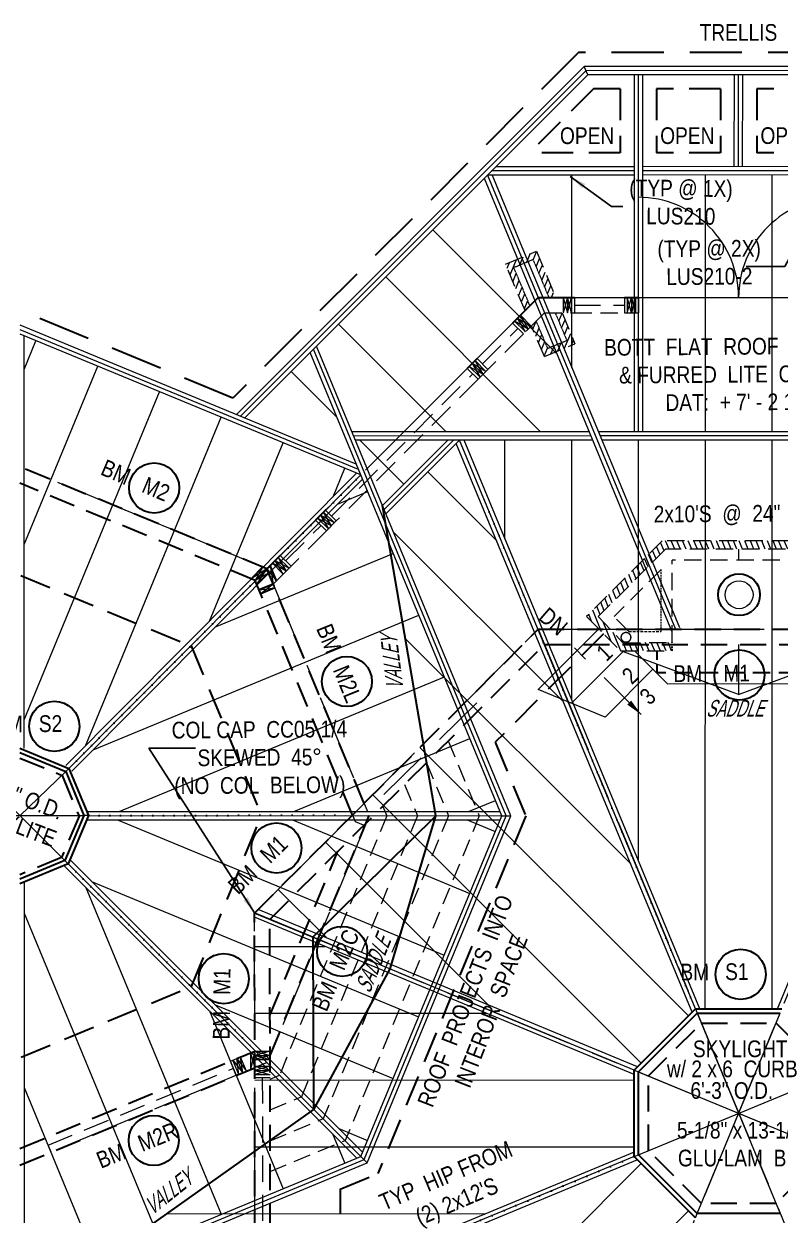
# Model space of a CAD drawing. Header units: inches. Extents: x 2775 to 14269, y 3377 to 7295.
# Drawn here: x 13111.8 to 13383.4, y 3620.2 to 4048 of the extents above; entities that cross this region are included whole.
import ezdxf

# ---------------------------------------------------------------- set-up
doc = ezdxf.new("R2010")
doc.units = ezdxf.units.IN
doc.header["$LTSCALE"] = 0.5
doc.header["$MEASUREMENT"] = 0
for name, pattern in [('ACAD_ISO07W100', [3, 0, -3]), ('CENTER', [2, 1.25, -0.25, 0.25, -0.25]), ('HIDDEN', [0.375, 0.25, -0.125])]:
    doc.linetypes.add(name, pattern=pattern)
for name, color, linetype, lineweight in [('DOORS', 7, 'CONTINUOUS', 9), ('FOUNDATION', 7, 'CONTINUOUS', 30), ('GRID', 1, 'CENTER', 20), ('INT WALLS', 7, 'HIDDEN', 9), ('LITE COVE', 7, 'HIDDEN', 30), ('MASONRY', 16, 'HIDDEN', 30), ('ROOF BEAMS', 3, 'HIDDEN', 30), ('ROOF FRAMING', 6, 'HIDDEN', 20), ('ROOFLINE', 7, 'HIDDEN', 30), ('SKYLITES', 3, 'CONTINUOUS', 30), ('WALL FRAMING', 7, 'CONTINUOUS', 9), ('WALLS', 7, 'HIDDEN', 9), ('WINDOWS', 5, 'HIDDEN', 9)]:
    doc.layers.add(name, color=color, linetype=linetype, lineweight=lineweight)
for name, color, linetype in [('LLWALLS', 5, 'CONTINUOUS'), ('LOWER_TRUSS_DESIGN', 7, 'CONTINUOUS'), ('ROOF FRAMING TEXT', 7, 'CONTINUOUS'), ('ROOF_FRAMING_PLAN', 3, 'CONTINUOUS'), ('TEXT100', 1, 'CONTINUOUS')]:
    doc.layers.add(name, color=color, linetype=linetype)
doc.styles.add('ARCHENT', font='technical.ttf', dxfattribs={"height": 6})
doc.styles.add('ARCHENTLTD', font='technical.ttf', dxfattribs={"height": 6})
doc.styles.add('EXIST', font='romans.shx', dxfattribs={"width": 0.75, "oblique": 20, "height": 12})
doc.dimstyles.new('ARCHENTLTD', dxfattribs={"dimtxt": 12, "dimasz": 6, "dimexe": 9, "dimexo": 3, "dimgap": 1, "dimtad": 0, "dimdec": 4, "dimzin": 1, "dimdsep": 46, "dimlunit": 4, "dimtxsty": 'ARCHENT', "dimcen": 6, "dimaunit": 1, "dimadec": 5, "dimazin": 0, "dimtfac": 1, "dimtdec": 4, "dimtofl": 0, "dimtmove": 0, "dimatfit": 3, "dimfxl": 1, "dimfrac": 2, "dimtolj": 1, "dimtzin": 0, "dimarcsym": 0})
pattern_1 = [(247.555994, (-3.6255, 7419.5668), (-1.73297453, 0.71583818), [])]
pattern_2 = [(112.5, (0.053, 7.3125), (-1.73227412, -0.71753144), [])]

msp = doc.modelspace()

# ---------------------------------------------------------------- hatches: boundary and pattern name
at = {"layer": 'MASONRY', "lineweight": 9, "ltscale": 75}
h = msp.add_hatch(dxfattribs=at)
h.set_pattern_fill('ANSI31', color=256, scale=15, angle=67.5, style=0)
h.set_pattern_definition(pattern_1)
h.paths.add_polyline_path([(13293.52837, 3946.79894), (13291.81164, 3945.08053), (13284.79013, 3961.70792), (13295.86512, 3966.33017), (13302.82, 3949.66614), (13300.3824, 3949.66495), (13294.65532, 3963.38715), (13287.74187, 3960.50175)])
h = msp.add_hatch(dxfattribs=at)
h.set_pattern_fill('ANSI31', color=256, scale=15, angle=67.5, style=0)
h.set_pattern_definition(pattern_1)
h.paths.add_polyline_path([(13299.93752, 3931.45175), (13303.35228, 3932.87693), (13304.21433, 3930.79862), (13298.7364, 3928.51235), (13294.07106, 3939.56018), (13295.78779, 3941.27859)])
h.paths.add_polyline_path([(13309.73321, 3933.10197), (13304.21433, 3930.79862), (13303.35228, 3932.87693), (13306.79019, 3934.31178), (13302.67741, 3944.16607), (13305.11501, 3944.16726)])
h = msp.add_hatch(dxfattribs=at)
h.set_pattern_fill('ANSI31', color=256, scale=15, angle=67.5, style=0)
h.set_pattern_definition(pattern_2)
h.paths.add_polyline_path([(13368.56665, 3862.33688), (13341.03827, 3862.32792), (13316.60151, 3837.87523), (13320.84484, 3837.8773), (13342.28188, 3859.32832), (13368.56695, 3859.33682)])
h.paths.add_polyline_path([(13318.0946, 3835.12527), (13320.84484, 3837.8773), (13316.60151, 3837.87523), (13313.85196, 3835.12389), (13316.6024, 3832.37523), (13320.68788, 3832.37723)])
h.paths.add_polyline_path([(13320.68788, 3832.37723), (13316.6024, 3832.37523), (13326.19304, 3822.79085), (13344.66568, 3822.83991), (13344.66754, 3825.83993), (13326.97285, 3825.71717)])
h = msp.add_hatch(dxfattribs=at)
h.set_pattern_fill('ANSI31', color=256, scale=15, angle=67.5, style=0)
h.set_pattern_definition(pattern_2)
h.paths.add_polyline_path([(13395.94098, 3862.3458), (13368.56665, 3862.33688), (13368.56695, 3859.33682), (13394.69944, 3859.34527), (13415.69196, 3837.92365), (13420.37675, 3837.92594)])
h.paths.add_polyline_path([(13423.14501, 3835.15949), (13420.37675, 3837.92594), (13415.69196, 3837.92365), (13418.3756, 3835.18516), (13415.78229, 3832.42369), (13420.41296, 3832.42596)])
h.paths.add_polyline_path([(13420.41296, 3832.42596), (13415.78229, 3832.42369), (13409.76182, 3826.01283), (13392.66762, 3825.96742), (13392.66575, 3822.96741), (13411.00823, 3823.01613)])

# ---------------------------------------------------------------- linework, layer by layer
at = {"layer": 'DOORS', "ltscale": 50}
msp.add_line((13332.50413, 3949.69962), (13332.5079, 3985.69962), dxfattribs=at)
at = {"layer": 'DOORS', "lineweight": 20, "ltscale": 75}
msp.add_line((13332.50413, 3949.69962), (13404.50413, 3949.69209), dxfattribs=at)
at = {"layer": 'DOORS', "lineweight": 9, "ltscale": 75}
for centre, radius, start, end in [((13332.50413, 3949.69962), 36, 359.9822852, 89.9940063), ((13404.50413, 3949.69209), 35.99881, 89.9940063, 180.0057281)]:
    msp.add_arc(centre, radius, start, end, dxfattribs=at)
at = {"layer": 'FOUNDATION', "color": 4, "ltscale": 75}
for p, q in [((13296.50417, 3949.70339), (13287.31064, 3940.51227)), ((13274.58105, 3927.78601), (13271.04506, 3924.25094)), ((13220.1267, 3873.34593), (13216.5907, 3869.81086)), ((13203.86111, 3857.08461), (13199.09062, 3852.31537))]:
    msp.add_line(p, q, dxfattribs=at)
at = {"layer": 'FOUNDATION', "color": 4, "ltscale": 50}
for p, q in [((13296.5042, 3949.70339), (13309.50413, 3949.70203)), ((13327.50413, 3949.70014), (13332.50413, 3949.69962))]:
    msp.add_line(p, q, dxfattribs=at)
at = {"layer": 'GRID', "ltscale": 50}
for p, q in [((13199.08748, 3852.31667), (13296.50419, 3949.70339)), ((13296.5042, 3949.70339), (13440.50421, 3949.68832)), ((13199.08748, 3852.31667), (13110.35115, 3888.94808)), ((13199.08748, 3852.31667), (13235.85332, 3763.63595)), ((13194.67241, 3728.67138), (13296.44783, 3830.55291)), ((13296.44783, 3830.55291), (13440.44783, 3830.62328)), ((13235.85332, 3763.63595), (13199.13839, 3674.93227)), ((13194.74277, 3584.67543), (13194.67241, 3728.67138)), ((13199.13839, 3674.93227), (13110.4546, 3638.17733))]:
    msp.add_line(p, q, dxfattribs=at)
at = {"layer": 'GRID', "color": 2, "lineweight": 9, "ltscale": 75}
for p, q in [((13296.44735, 3830.54997), (13440.61767, 3482.97531)), ((13298.8932, 3488.40111), (13440.4479, 3830.6201)), ((13194.67349, 3728.67388), (13542.36889, 3584.78673))]:
    msp.add_line(p, q, dxfattribs=at)
at = {"layer": 'INT WALLS', "ltscale": 5}
msp.add_line((13340.67002, 3829.82932), (13340.68384, 3852.07054), dxfattribs=at)
at = {"layer": 'INT WALLS', "ltscale": 7.5}
msp.add_line((13329.08349, 3829.79855), (13340.67002, 3829.82932), dxfattribs=at)
at = {"layer": 'LITE COVE', "color": 7, "linetype": 'ACAD_ISO07W100', "lineweight": 30, "ltscale": 2.5}
for p, q in [((13127.94701, 3780.62591), (13235.08741, 3888.30273)), ((13134.98006, 3763.64475), (13229.81582, 3763.8375)), ((13127.66993, 3746.35524), (13194.69643, 3679.5147))]:
    msp.add_line(p, q, dxfattribs=at)
at = {"layer": 'LITE COVE', "color": 7, "linetype": 'ACAD_ISO07W100', "lineweight": 30, "ltscale": 3}
for p, q in [((13352.99296, 3694.26142), (13276.96419, 3877.46816)), ((13331.03461, 3641.22483), (13147.73452, 3565.22831))]:
    msp.add_line(p, q, dxfattribs=at)
at = {"layer": 'LITE COVE', "ltscale": 90}
for p, q in [((13320.0225, 3828.95737), (13281.09248, 3789.98929)), ((13281.09248, 3789.98929), (13292.05382, 3763.57963)), ((13292.05382, 3763.57963), (13238.97, 3635.16462)), ((13225.3995, 3629.53218), (13238.97, 3635.16462))]:
    msp.add_line(p, q, dxfattribs=at)
at = {"layer": 'LITE COVE', "ltscale": 70}
msp.add_line((13225.3995, 3629.53218), (13225.40688, 3614.43011), dxfattribs=at)
at = {"layer": 'LLWALLS', "linetype": 'Continuous', "ltscale": 0.75, "const_width": 0.5}
msp.add_lwpolyline([(13326.29609, 3827.68502, 1), (13329.79609, 3827.68502, 1)], format="xyb", close=True, dxfattribs=at)
at = {"layer": 'MASONRY', "lineweight": 9, "ltscale": 75}
msp.add_line((13368.49066, 3859.3368), (13368.49197, 3855.33686), dxfattribs=at)
at = {"layer": 'MASONRY', "linetype": 'Continuous', "lineweight": 9}
for p, q in [((13318.25358, 3830.72513), (13296.51827, 3808.97565)), ((13327.29035, 3822.79169), (13308.51989, 3804.009)), ((13337.71623, 3816.24828), (13320.52151, 3799.04235))]:
    msp.add_line(p, q, dxfattribs=at)
at = {"layer": 'MASONRY', "ltscale": 5}
msp.add_line((13344.66568, 3822.83991), (13344.66754, 3825.83993), dxfattribs=at)
at = {"layer": 'MASONRY', "linetype": 'Continuous', "lineweight": 9, "ltscale": 50}
for p, q in [((13343.05626, 3810.91173), (13331.15621, 3822.80403)), ((13393.88288, 3810.92818), (13343.26094, 3810.91176))]:
    msp.add_line(p, q, dxfattribs=at)
at = {"layer": 'MASONRY', "linetype": 'HIDDEN', "lineweight": 30, "ltscale": 25}
msp.add_line((13339.26276, 3814.91541), (13339.27064, 3822.83593), dxfattribs=at)
at = {"layer": 'MASONRY', "linetype": 'HIDDEN', "lineweight": 30, "ltscale": 50}
msp.add_line((13398.59812, 3814.96296), (13339.26276, 3814.91541), dxfattribs=at)
at = {"layer": 'MASONRY', "linetype": 'Continuous', "lineweight": 9, "ltscale": 150}
msp.add_line((13320.52151, 3799.04235), (13296.51827, 3808.97565), dxfattribs=at)
at = {"layer": 'ROOF BEAMS', "ltscale": 75}
for p, q in [((13199.09062, 3852.31537), (13110.35115, 3888.94808)), ((13194.88039, 3848.10319), (13110.35654, 3882.99564)), ((13234.01942, 3768.05941), (13199.08748, 3852.31667)), ((13229.81174, 3763.84734), (13194.88039, 3848.10319)), ((13194.67241, 3728.67138), (13296.44783, 3830.55291)), ((13296.44783, 3830.55291), (13440.44783, 3830.62328)), ((13200.17352, 3726.396), (13298.7288, 3825.05403)), ((13298.7288, 3825.05403), (13438.17224, 3825.12217)), ((13110.37673, 3784.33771), (13125.58441, 3778.04314)), ((13125.58441, 3778.04314), (13131.59349, 3763.48081)), ((13131.59349, 3763.48081), (13125.29011, 3748.57239)), ((13200.19742, 3677.49089), (13235.85332, 3763.63595)), ((13125.29011, 3748.57239), (13110.39649, 3742.39138)), ((13200.1904, 3691.85526), (13224.6133, 3750.86125)), ((13194.74275, 3584.718), (13194.67237, 3728.76454)), ((13200.24164, 3586.99785), (13200.17348, 3726.48595)), ((13336.15003, 3670.15322), (13355.10516, 3689.12684)), ((13355.10516, 3689.12684), (13381.92715, 3689.13994)), ((13381.92715, 3689.13994), (13400.90714, 3670.1884)), ((13110.36492, 3644.09371), (13194.69666, 3679.04058)), ((13110.36285, 3638.13931), (13194.69957, 3673.08824)), ((13336.14945, 3643.34072), (13336.15003, 3670.15322)), ((13355.13751, 3624.37684), (13336.14945, 3643.34072)), ((13400.90983, 3643.36864), (13381.95894, 3624.38995)), ((13381.95894, 3624.38995), (13355.13751, 3624.37684))]:
    msp.add_line(p, q, dxfattribs=at)
at = {"layer": 'ROOF FRAMING', "color": 3, "linetype": 'Continuous', "ltscale": 150}
for p, q in [((13188.11454, 3907.69369), (13313.04643, 4032.67025)), ((13189.61592, 3907.0739), (13313.66821, 4031.17056)), ((13423.89708, 4032.72442), (13313.04643, 4032.67025)), ((13314.28999, 4029.67086), (13313.04643, 4032.67025)), ((13423.27645, 4031.22412), (13313.66821, 4031.17056)), ((13191.11729, 3906.45411), (13314.28999, 4029.67086)), ((13422.65582, 4029.72381), (13314.28999, 4029.67086)), ((13330.932, 4029.67899), (13330.94482, 3901.49454)), ((13332.432, 4029.67973), (13332.44482, 3901.49527)), ((13333.932, 4029.68046), (13333.94482, 3901.496)), ((13366.9493, 3996.69659), (13367.00313, 4029.69662)), ((13368.4493, 3996.69732), (13368.50314, 4029.69735)), ((13369.94931, 3996.69806), (13370.00314, 4029.69808)), ((13308.4356, 3993.668), (13308.44251, 3924.50994)), ((13356.4356, 3993.69145), (13356.44481, 3901.507)), ((13380.4356, 3993.70318), (13380.44481, 3901.51872)), ((13258.71561, 3974.06577), (13302.99454, 3929.77441)), ((13241.74267, 3957.09759), (13297.34653, 3901.47812)), ((13232.81585, 3885.99489), (13110.41992, 3936.52138)), ((13232.00644, 3887.9518), (13110.42041, 3938.14396)), ((13231.19704, 3889.90872), (13110.42089, 3939.76654)), ((13224.76972, 3940.12941), (13263.42674, 3901.46154)), ((13286.69581, 3763.577), (13216.92286, 3932.2689)), ((13283.44873, 3763.57845), (13214.62651, 3929.97173)), ((13285.07227, 3763.57772), (13215.77468, 3931.12032)), ((13207.79678, 3923.16123), (13224.25097, 3906.70242)), ((13314.84603, 3901.48667), (13229.67196, 3901.44505)), ((13315.46701, 3899.98697), (13230.29226, 3899.94535)), ((13316.088, 3898.48727), (13230.91255, 3898.44565)), ((13232.50464, 3898.44643), (13248.2465, 3882.70015)), ((13240.58971, 3875.04894), (13264.01967, 3898.46183)), ((13241.21029, 3873.54853), (13266.1428, 3898.46287)), ((13241.83088, 3872.04811), (13268.26593, 3898.46391)), ((13419.767, 3901.53794), (13318.09239, 3901.48826)), ((13419.17115, 3900.03765), (13318.71337, 3899.98856)), ((13418.5753, 3898.53736), (13319.33436, 3898.48886)), ((13127.97817, 3780.61301), (13126.82912, 3779.4652)), ((13134.98006, 3763.64475), (13133.35447, 3763.65178)), ((13283.44873, 3763.57845), (13286.69581, 3763.577)), ((13127.66993, 3746.35524), (13126.52758, 3747.50519)), ((13232.81994, 3641.25687), (13235.11669, 3638.96125))]:
    msp.add_line(p, q, dxfattribs=at)
at = {"layer": 'ROOF FRAMING', "color": 3, "linetype": 'Continuous', "ltscale": 90}
for p, q in [((13330.93523, 3996.67899), (13281.28566, 3996.65473)), ((13402.9353, 3996.71417), (13333.9353, 3996.68046)), ((13330.9356, 3993.67899), (13278.28527, 3993.65326)), ((13330.93543, 3995.17899), (13279.78547, 3995.154)), ((13402.93545, 3995.21417), (13333.93545, 3995.18046)), ((13402.93549, 3993.71417), (13333.9356, 3993.68046))]:
    msp.add_line(p, q, dxfattribs=at)
at = {"layer": 'ROOF FRAMING', "color": 3, "linetype": 'Continuous', "ltscale": 25}
for p, q in [((13277.15166, 3992.51925), (13344.44559, 3830.00318)), ((13278.29965, 3993.66765), (13345.83147, 3830.57705)), ((13279.92878, 3993.65407), (13347.21736, 3831.15091))]:
    msp.add_line(p, q, dxfattribs=at)
at = {"layer": 'ROOF FRAMING', "linetype": 'Continuous', "ltscale": 150}
for p, q in [((13111.87506, 3787.89861), (13111.91973, 3935.90224)), ((13111.91611, 3923.91019), (13116.1463, 3934.15746)), ((13111.89711, 3860.96734), (13138.33039, 3924.9996)), ((13111.87811, 3798.02448), (13160.51448, 3915.84175)), ((13134.08516, 3788.92226), (13182.69856, 3906.6839)), ((13178.46343, 3833.52784), (13204.88265, 3897.52604)), ((13126.88365, 3781.68385), (13231.28985, 3886.62484)), ((13127.94701, 3780.62591), (13232.78975, 3886.00566)), ((13222.8417, 3878.13342), (13227.06674, 3888.36819)), ((13129.01038, 3779.56796), (13233.42638, 3884.51879)), ((13224.47707, 3875.52365), (13235.29603, 3879.9985)), ((13180.56933, 3831.391), (13244.46903, 3857.82067)), ((13136.66158, 3787.25835), (13253.64204, 3835.64285)), ((13145.97799, 3765.13984), (13262.81505, 3813.46502)), ((13208.70318, 3765.11183), (13271.98806, 3791.2872)), ((13134.36098, 3765.14502), (13282.82819, 3765.07873)), ((13271.42838, 3765.08382), (13281.16107, 3769.10937)), ((13134.34597, 3762.14503), (13282.82885, 3762.07872)), ((13145.44563, 3762.14007), (13262.74804, 3713.55594)), ((13208.23289, 3762.11204), (13271.93177, 3735.72933)), ((13271.02014, 3762.084), (13281.11551, 3757.90271)), ((13128.30025, 3747.84603), (13233.44093, 3642.75697)), ((13126.17062, 3745.73301), (13231.31998, 3640.63529)), ((13127.66993, 3746.35524), (13232.82, 3641.2568)), ((13111.89821, 3739.8098), (13111.84649, 3591.12577)), ((13136.12796, 3740.02216), (13253.5643, 3691.38256)), ((13134.06664, 3737.84087), (13182.69801, 3620.48647)), ((13111.89433, 3728.65453), (13160.52635, 3611.29858)), ((13178.41426, 3693.51503), (13204.86968, 3629.67435)), ((13180.50817, 3695.66374), (13244.38056, 3669.20918)), ((13111.87254, 3666.01585), (13138.35468, 3602.1107)), ((13224.88838, 3651.30533), (13235.19682, 3647.03579)), ((13222.76188, 3649.18918), (13227.04135, 3638.86223))]:
    msp.add_line(p, q, dxfattribs=at)
at = {"layer": 'ROOF FRAMING', "color": 1, "linetype": 'Continuous', "ltscale": 150}
for p, q in [((13352.99296, 3694.26142), (13268.25551, 3898.45349)), ((13354.62107, 3694.2516), (13269.8749, 3898.46469)), ((13284.55492, 3863.0902), (13284.56338, 3898.47187)), ((13308.54109, 3805.29065), (13308.56339, 3898.4836)), ((13332.52727, 3747.4911), (13332.56339, 3898.49533)), ((13356.51453, 3694.26126), (13356.56339, 3898.50705)), ((13380.51453, 3694.25552), (13380.5634, 3898.51878)), ((13382.42247, 3694.26519), (13467.15752, 3898.56109)), ((13351.84572, 3693.11249), (13267.10753, 3897.30635)), ((13256.87809, 3887.08436), (13281.61164, 3862.35575)), ((13244.55126, 3865.47099), (13305.68262, 3804.35185)), ((13248.77284, 3827.31251), (13329.75359, 3746.34795)), ((13254.0439, 3788.10477), (13350.45161, 3691.71634)), ((13237.08218, 3771.12537), (13333.48666, 3674.74016)), ((13220.12046, 3754.14597), (13278.69088, 3695.58726)), ((13203.15874, 3737.16656), (13220.73664, 3719.59218)), ((13331.04295, 3672.2792), (13194.67237, 3728.76454)), ((13331.02504, 3670.66304), (13194.67316, 3727.14063)), ((13332.18981, 3673.42775), (13195.88543, 3729.88567)), ((13194.67826, 3716.69722), (13219.88023, 3716.69974)), ((13194.68999, 3692.69723), (13277.80861, 3692.70553)), ((13194.70172, 3668.69723), (13331.00721, 3668.71085)), ((13331.02444, 3642.84443), (13126.73798, 3558.14692)), ((13331.03461, 3641.22483), (13126.73877, 3556.52343)), ((13194.71344, 3644.69723), (13331.01894, 3644.71085)), ((13332.17008, 3640.07179), (13127.88236, 3555.37376)), ((13189.09927, 3494.23558), (13333.52907, 3638.69425)), ((13163.10066, 3620.69407), (13277.62641, 3620.70552)), ((13206.07997, 3477.27515), (13350.50792, 3621.73198))]:
    msp.add_line(p, q, dxfattribs=at)
at = {"layer": 'ROOF FRAMING', "color": 0, "linetype": 'Continuous', "lineweight": 30, "ltscale": 150}
msp.add_line((13259.69653, 3763.58905), (13240.58971, 3875.04894), dxfattribs=at)
at = {"layer": 'ROOF FRAMING', "color": 7, "linetype": 'Continuous', "ltscale": 25}
for p, q in [((13368.45052, 3825.0881), (13368.45052, 3807.0881)), ((13368.45052, 3807.0881), (13326.19304, 3822.79085)), ((13368.45052, 3807.0881), (13411.00823, 3823.01613))]:
    msp.add_line(p, q, dxfattribs=at)
at = {"layer": 'ROOF FRAMING', "color": 6, "linetype": 'Continuous', "ltscale": 25}
msp.add_line((13134.98006, 3763.64475), (13283.44873, 3763.57845), dxfattribs=at)
at = {"layer": 'ROOF FRAMING', "color": 7, "linetype": 'Continuous', "lineweight": 30, "ltscale": 150}
for p, q in [((13215.68289, 3720.11731), (13259.69653, 3763.58905)), ((13243.4016, 3708.64659), (13259.69653, 3763.58905)), ((13215.97768, 3658.14997), (13215.68289, 3720.11731)), ((13215.97047, 3658.1367), (13243.4016, 3708.64659)), ((13123.72105, 3592.79917), (13215.97768, 3658.14997))]:
    msp.add_line(p, q, dxfattribs=at)
at = {"layer": 'ROOF FRAMING', "color": 3, "linetype": 'Continuous', "ltscale": 75}
for p, q in [((13232.82, 3641.2568), (13283.44959, 3763.57845)), ((13233.96834, 3640.10902), (13285.0727, 3763.57772)), ((13235.11669, 3638.96125), (13286.69581, 3763.577)), ((13110.34628, 3590.50409), (13232.81994, 3641.25687)), ((13110.34515, 3587.25623), (13235.11669, 3638.96125)), ((13110.34571, 3588.88016), (13233.96831, 3640.10906))]:
    msp.add_line(p, q, dxfattribs=at)
at = {"layer": 'ROOF FRAMING', "color": 3, "linetype": 'Continuous', "lineweight": 9, "ltscale": 150}
for p, q in [((13352.99296, 3694.26142), (13353.60463, 3692.7511)), ((13331.04295, 3672.2792), (13332.52506, 3671.64062)), ((13331.03461, 3641.22483), (13332.52442, 3641.83787)), ((13353.00518, 3619.26142), (13353.63807, 3620.75111))]:
    msp.add_line(p, q, dxfattribs=at)
at = {"layer": 'ROOFLINE', "linetype": 'HIDDEN', "ltscale": 150}
for p, q in [((13310.94433, 4037.66923), (13186.86049, 3913.61791)), ((13425.9609, 4037.72543), (13310.94433, 4037.66923)), ((13186.86049, 3913.61791), (13110.42021, 3945.1069))]:
    msp.add_line(p, q, dxfattribs=at)
at = {"layer": 'ROOFLINE', "ltscale": 90}
for p, q in [((13316.35445, 4024.63187), (13293.40567, 4001.66065)), ((13325.9936, 4024.63658), (13316.35445, 4024.63187)), ((13325.9936, 4024.63658), (13326.00482, 4001.67658)), ((13361.99671, 4024.65417), (13338.9936, 4024.64293)), ((13338.9936, 4024.64293), (13339.00482, 4001.68293)), ((13361.99671, 4024.65417), (13361.99901, 4001.69417)), ((13397.9936, 4024.67176), (13374.99671, 4024.66052)), ((13374.99671, 4024.66052), (13374.99901, 4001.70052)), ((13326.00482, 4001.67658), (13293.40567, 4001.66065)), ((13361.99901, 4001.69417), (13339.00482, 4001.68293)), ((13398.00482, 4001.71176), (13374.99901, 4001.70052)), ((13110.69325, 3849.86718), (13171.85055, 3824.58616)), ((13171.85055, 3824.58616), (13197.12788, 3763.68434)), ((13172.00959, 3702.33749), (13197.12788, 3763.68434)), ((13110.81675, 3676.93938), (13172.00959, 3702.33749))]:
    msp.add_line(p, q, dxfattribs=at)
at = {"layer": 'ROOFLINE', "linetype": 'HIDDEN', "lineweight": 9, "ltscale": 150}
msp.add_line((13274.42503, 3804.19838), (13235.15824, 3765.31251), dxfattribs=at)
at = {"layer": 'ROOFLINE', "color": 7, "linetype": 'HIDDEN', "lineweight": 5, "ltscale": 50}
for p, q in [((13264.20407, 3790.4933), (13275.3736, 3763.58205)), ((13256.36377, 3782.64483), (13264.27674, 3763.57976)), ((13248.53855, 3774.81145), (13253.19521, 3763.59196)), ((13240.70579, 3766.97052), (13242.10601, 3763.59691)), ((13242.10601, 3763.59691), (13203.58859, 3670.41947)), ((13253.19521, 3763.59196), (13211.44909, 3662.60399)), ((13264.27373, 3763.58701), (13219.30959, 3654.78851)), ((13275.3736, 3763.58205), (13227.1701, 3646.97303)), ((13200.20154, 3669.05331), (13203.56046, 3670.44743)), ((13200.20697, 3657.95776), (13211.43503, 3662.61797)), ((13200.21236, 3646.9145), (13219.27248, 3654.82541)), ((13200.21778, 3635.81895), (13227.14704, 3646.99595))]:
    msp.add_line(p, q, dxfattribs=at)
at = {"layer": 'SKYLITES', "linetype": 'Continuous', "ltscale": 75}
for p, q in [((13110.37506, 3787.89907), (13127.97817, 3780.61301)), ((13110.37582, 3786.27534), (13126.82912, 3779.4652)), ((13126.82912, 3779.4652), (13133.35447, 3763.65178)), ((13127.97817, 3780.61301), (13134.98006, 3763.64475)), ((13133.35447, 3763.65178), (13126.52758, 3747.50519)), ((13134.98006, 3763.64475), (13127.66993, 3746.35524)), ((13126.52758, 3747.50519), (13110.39723, 3740.81092)), ((13127.66993, 3746.35524), (13110.398, 3739.1872)), ((13352.99296, 3694.26142), (13331.04295, 3672.2792)), ((13353.60463, 3692.7511), (13332.52506, 3671.64062)), ((13352.98236, 3694.2508), (13384.04671, 3694.26598)), ((13353.60463, 3692.7511), (13383.42635, 3692.76568)), ((13331.0244, 3641.216), (13331.02507, 3672.27465)), ((13332.52442, 3641.83787), (13332.52506, 3671.64062)), ((13353.01761, 3619.25081), (13331.0244, 3641.216)), ((13353.63807, 3620.75111), (13332.52442, 3641.83787)), ((13383.46275, 3620.76569), (13353.63807, 3620.75111))]:
    msp.add_line(p, q, dxfattribs=at)
at = {"layer": 'SKYLITES', "color": 5, "linetype": 'Continuous', "lineweight": 9, "ltscale": 150}
for p, q in [((13094.36192, 3779.6294), (13126.52758, 3747.50519)), ((13110.38649, 3763.62548), (13126.82912, 3779.4652)), ((13087.74666, 3763.64354), (13133.35447, 3763.65178)), ((13353.60463, 3692.7511), (13383.46275, 3620.76569)), ((13353.63807, 3620.75111), (13383.42635, 3692.76568)), ((13332.52442, 3641.83787), (13404.53199, 3671.69167)), ((13332.52506, 3671.64062), (13404.53498, 3641.86882))]:
    msp.add_line(p, q, dxfattribs=at)
at = {"layer": 'TEXT100', "color": 3, "linetype": 'Continuous', "lineweight": 30, "ltscale": 5}
for centre in [(13158.57362, 3881.32421), (13227.81246, 3811.81705), (13368.78299, 3814.12972), (13122.72696, 3795.71427), (13202.50508, 3752.02571), (13226.09835, 3714.88603), (13183.57667, 3705.08699), (13369.22073, 3706.64615), (13158.43713, 3646.99583)]:
    msp.add_circle(centre, 9, dxfattribs=at)
at = {"layer": 'WALL FRAMING', "ltscale": 75}
for p, q in [((13305.50413, 3949.70245), (13305.50356, 3944.20245)), ((13307.00413, 3949.70229), (13307.00356, 3944.20229)), ((13308.50413, 3949.70213), (13308.50356, 3944.20213)), ((13328.50413, 3949.70004), (13328.50356, 3944.20004)), ((13330.00413, 3949.69988), (13330.00356, 3944.19988)), ((13331.50413, 3949.69973), (13331.50356, 3944.19973)), ((13288.01778, 3941.21935), (13291.90632, 3937.32971)), ((13289.07859, 3942.27986), (13292.96713, 3938.39022)), ((13290.1394, 3943.34037), (13294.02794, 3939.45073)), ((13271.75204, 3924.95817), (13275.64058, 3921.06854)), ((13272.81285, 3926.01869), (13276.70139, 3922.12905)), ((13273.87366, 3927.0792), (13277.7622, 3923.18956)), ((13219.41879, 3872.63962), (13223.30733, 3868.74999)), ((13217.29717, 3870.5186), (13221.18571, 3866.62897)), ((13218.35798, 3871.57911), (13222.24652, 3867.68948)), ((13202.09224, 3855.31794), (13205.98078, 3851.4283)), ((13203.15305, 3856.37845), (13207.04159, 3852.48882)), ((13201.03143, 3854.25743), (13204.91997, 3850.36779))]:
    msp.add_line(p, q, dxfattribs=at)
at = {"layer": 'WALL FRAMING', "lineweight": 9, "ltscale": 150}
for p, q in [((13307.00413, 3949.70229), (13305.50356, 3944.20245)), ((13305.50413, 3949.70245), (13307.00356, 3944.20229)), ((13307.00356, 3944.20229), (13308.50413, 3949.70213)), ((13308.50356, 3944.20213), (13307.00413, 3949.70229)), ((13328.50356, 3944.20004), (13330.00413, 3949.69988)), ((13330.00356, 3944.19988), (13328.50413, 3949.70004)), ((13331.50413, 3949.69973), (13330.00356, 3944.19988)), ((13330.00413, 3949.69988), (13331.50356, 3944.19973)), ((13292.96713, 3938.39022), (13288.01778, 3941.21935)), ((13291.90632, 3937.32971), (13289.07859, 3942.27986)), ((13289.07859, 3942.27986), (13294.02794, 3939.45073)), ((13290.1394, 3943.34037), (13292.96713, 3938.39022)), ((13271.75204, 3924.95817), (13276.70139, 3922.12905)), ((13277.7622, 3923.18956), (13272.81285, 3926.01869)), ((13272.81285, 3926.01869), (13275.64058, 3921.06854)), ((13276.70139, 3922.12905), (13273.87366, 3927.0792)), ((13222.24652, 3867.68948), (13219.4195, 3872.63892)), ((13217.2979, 3870.51787), (13222.24652, 3867.68948)), ((13223.30733, 3868.74999), (13218.35798, 3871.57911)), ((13218.35798, 3871.57911), (13221.18571, 3866.62897)), ((13204.91997, 3850.36779), (13202.09224, 3855.31794)), ((13202.09224, 3855.31794), (13207.04159, 3852.48882)), ((13203.15305, 3856.37845), (13205.98078, 3851.4283)), ((13199.08878, 3852.31353), (13193.37905, 3848.72297)), ((13197.58928, 3852.93514), (13194.88039, 3848.10319)), ((13194.88039, 3848.10319), (13199.71109, 3850.81431)), ((13195.50216, 3846.60345), (13199.08878, 3852.31353)), ((13199.09062, 3852.31537), (13202.51627, 3847.96297)), ((13200.23677, 3853.46122), (13201.36828, 3846.81528)), ((13205.98078, 3851.4283), (13201.03143, 3854.25743)), ((13201.368, 3846.81499), (13196.86214, 3843.32312)), ((13196.28768, 3844.70876), (13201.94246, 3845.42936)), ((13186.87313, 3675.79853), (13190.38074, 3671.30925)), ((13188.99729, 3670.72952), (13188.25887, 3676.37277)), ((13188.25887, 3676.37277), (13191.76418, 3671.88897)), ((13190.38074, 3671.30925), (13189.64461, 3676.94702)), ((13193.19697, 3678.41911), (13194.69957, 3673.08824)), ((13194.69666, 3679.04058), (13193.19988, 3672.46677)), ((13194.69666, 3679.04058), (13200.19742, 3677.49089)), ((13200.19666, 3679.04147), (13194.69691, 3677.54058)), ((13194.69691, 3677.54058), (13200.19813, 3676.04147)), ((13200.19742, 3677.49089), (13194.69812, 3676.06441)), ((13194.67156, 3673.65867), (13200.20084, 3672.15957)), ((13200.2006, 3673.65957), (13194.67181, 3672.15867)), ((13194.67181, 3672.15867), (13200.20108, 3670.65957)), ((13200.20084, 3672.15957), (13194.70076, 3670.65867))]:
    msp.add_line(p, q, dxfattribs=at)
at = {"layer": 'WALL FRAMING', "lineweight": 30, "ltscale": 150}
for p, q in [((13197.58928, 3852.93514), (13193.37905, 3848.72297)), ((13199.09062, 3852.31537), (13194.88039, 3848.10319)), ((13199.71109, 3850.81431), (13195.50086, 3846.60214)), ((13201.368, 3846.81499), (13196.28768, 3844.70876)), ((13201.94246, 3845.42936), (13196.86214, 3843.32312))]:
    msp.add_line(p, q, dxfattribs=at)
at = {"layer": 'WALL FRAMING', "lineweight": 30, "ltscale": 75}
msp.add_line((13202.51627, 3847.96297), (13200.23677, 3853.46122), dxfattribs=at)
at = {"layer": 'WALL FRAMING', "ltscale": 50}
for p, q in [((13188.99729, 3670.72952), (13186.8716, 3675.80218)), ((13190.38074, 3671.30925), (13188.25505, 3676.38191)), ((13191.76418, 3671.88897), (13189.63849, 3676.96164)), ((13194.67156, 3673.65867), (13200.2006, 3673.65957)), ((13194.67181, 3672.15867), (13200.20084, 3672.15957)), ((13194.67205, 3670.65867), (13200.20108, 3670.65957))]:
    msp.add_line(p, q, dxfattribs=at)
at = {"layer": 'WALL FRAMING', "lineweight": 20, "ltscale": 50}
for p, q in [((13193.19697, 3678.41911), (13193.19988, 3672.46677)), ((13194.69691, 3677.54058), (13200.22594, 3677.54148)), ((13194.69715, 3676.04058), (13200.22619, 3676.04148))]:
    msp.add_line(p, q, dxfattribs=at)
at = {"layer": 'WALLS', "ltscale": 50}
for p, q in [((13284.79013, 3961.70792), (13295.86512, 3966.33017)), ((13295.86512, 3966.33017), (13302.82, 3949.66614)), ((13291.81164, 3945.08053), (13284.79003, 3961.70817)), ((13305.11501, 3944.16726), (13309.73321, 3933.10197)), ((13298.73629, 3928.51261), (13294.07106, 3939.56018)), ((13298.7364, 3928.51235), (13309.73321, 3933.10197)), ((13341.03827, 3862.32792), (13313.85196, 3835.12389)), ((13342.28188, 3859.32832), (13318.0946, 3835.12527)), ((13395.94098, 3862.3458), (13341.03827, 3862.32792)), ((13394.69944, 3859.34527), (13342.28188, 3859.32832)), ((13344.66754, 3825.83993), (13344.68587, 3855.32911)), ((13392.68587, 3855.34474), (13344.68587, 3855.32911)), ((13340.68384, 3852.07054), (13323.75145, 3835.12711)), ((13313.85196, 3835.12389), (13326.19304, 3822.79085)), ((13318.0946, 3835.12527), (13326.97285, 3825.71717)), ((13329.08349, 3829.79855), (13323.75145, 3835.12711)), ((13326.97285, 3825.71717), (13344.66754, 3825.83993)), ((13326.19304, 3822.79085), (13344.66568, 3822.83991))]:
    msp.add_line(p, q, dxfattribs=at)
at = {"layer": 'WALLS', "color": 4, "ltscale": 1.5}
for p, q in [((13287.74187, 3960.50175), (13294.65532, 3963.38715)), ((13294.65532, 3963.38715), (13300.38246, 3949.66482)), ((13293.52837, 3946.79894), (13287.74187, 3960.50175)), ((13299.93752, 3931.45175), (13295.78779, 3941.27859)), ((13302.67741, 3944.16607), (13306.79019, 3934.31178)), ((13299.93752, 3931.45175), (13306.79019, 3934.31178))]:
    msp.add_line(p, q, dxfattribs=at)
at = {"layer": 'WALLS', "color": 4, "ltscale": 75}
for p, q in [((13309.50413, 3949.70203), (13309.50356, 3944.20203)), ((13327.50413, 3949.70014), (13327.50356, 3944.20014)), ((13332.50413, 3949.69962), (13332.50356, 3944.19962)), ((13287.31057, 3940.51234), (13291.19911, 3936.6227)), ((13298.78169, 3944.20315), (13291.19919, 3936.62263)), ((13274.58086, 3927.7862), (13278.46941, 3923.89657)), ((13271.04483, 3924.25117), (13274.93337, 3920.36153)), ((13278.46959, 3923.89638), (13274.9336, 3920.36131)), ((13220.126, 3873.34663), (13224.01454, 3869.457)), ((13216.58997, 3869.81159), (13220.47851, 3865.92196)), ((13224.01524, 3869.4563), (13220.47924, 3865.92123)), ((13203.86026, 3857.08546), (13207.7488, 3853.19582)), ((13207.74965, 3853.19497), (13201.368, 3846.81499)), ((13185.94931, 3675.41569), (13194.9256, 3679.13545)), ((13188.075, 3670.34303), (13194.69957, 3673.08824)), ((13121.53965, 3642.77156), (13119.43431, 3647.85204))]:
    msp.add_line(p, q, dxfattribs=at)
at = {"layer": 'WALLS', "color": 4, "lineweight": 20, "ltscale": 50}
for p, q in [((13309.50413, 3949.70203), (13327.50413, 3949.70014)), ((13309.50356, 3944.20203), (13327.50356, 3944.20014))]:
    msp.add_line(p, q, dxfattribs=at)
at = {"layer": 'WALLS', "color": 4, "lineweight": 20, "ltscale": 75}
for p, q in [((13287.31064, 3940.51227), (13274.58105, 3927.78601)), ((13291.19919, 3936.62263), (13278.46959, 3923.89638)), ((13271.04506, 3924.25094), (13220.1267, 3873.34593)), ((13274.9336, 3920.36131), (13224.01524, 3869.4563)), ((13216.5907, 3869.81086), (13203.86111, 3857.08461)), ((13220.47924, 3865.92123), (13207.74965, 3853.19497))]:
    msp.add_line(p, q, dxfattribs=at)
at = {"layer": 'WALLS', "color": 4, "ltscale": 50}
for p, q in [((13298.78163, 3944.20315), (13309.50356, 3944.20203)), ((13327.50356, 3944.20014), (13332.50356, 3944.19962)), ((13188.075, 3670.34303), (13185.94931, 3675.41569)), ((13194.69666, 3679.04058), (13200.2257, 3679.04148)), ((13194.67221, 3669.65867), (13200.20125, 3669.65957))]:
    msp.add_line(p, q, dxfattribs=at)
at = {"layer": 'WALLS', "color": 4, "linetype": 'HIDDEN', "ltscale": 25}
for p, q in [((13234.01942, 3768.05941), (13235.85332, 3763.63595)), ((13229.81174, 3763.84734), (13230.75588, 3761.57003))]:
    msp.add_line(p, q, dxfattribs=at)
at = {"layer": 'WALLS', "color": 4, "ltscale": 25}
msp.add_line((13230.75588, 3761.57003), (13234.38002, 3760.0719), dxfattribs=at)
at = {"layer": 'WALLS', "color": 4, "ltscale": 5}
msp.add_line((13235.85332, 3763.63595), (13234.38002, 3760.0719), dxfattribs=at)
at = {"layer": 'WALLS', "color": 7, "linetype": 'Continuous', "lineweight": 30, "ltscale": 175}
msp.add_circle((13368.67818, 3842.96452, -2), 7.5, dxfattribs=at)
at = {"layer": 'WALLS', "color": 7, "linetype": 'Continuous', "lineweight": 9, "ltscale": 175}
msp.add_circle((13368.67818, 3842.96452, -2), 5, dxfattribs=at)
at = {"layer": 'WINDOWS', "ltscale": 75}
for p, q in [((13309.50385, 3946.95203), (13327.50385, 3946.95014)), ((13276.52513, 3925.84139), (13289.25484, 3938.56752)), ((13222.32553, 3871.14647), (13272.9891, 3922.30635)), ((13205.80453, 3855.14064), (13218.53424, 3867.86677)), ((13120.48698, 3645.3118), (13187.00198, 3672.87545)), ((13197.43673, 3669.65912), (13197.44846, 3597.65912))]:
    msp.add_line(p, q, dxfattribs=at)

# ---------------------------------------------------------------- texts
at = {"layer": 'LOWER_TRUSS_DESIGN', "color": 7, "linetype": 'Continuous', "lineweight": 5, "insert": (13108.01869, 3755.4173), "char_height": 6, "attachment_point": 5, "rotation": 339.1052778, "style": 'ARCHENTLTD'}
msp.add_mtext('45" O.D.\\PSKYLITE\\P\\P  ', dxfattribs=at)
at = {"layer": 'ROOF FRAMING TEXT', "color": 7, "linetype": 'Continuous', "ltscale": 25, "insert": (13354.49923, 4047.90847), "char_height": 6, "attachment_point": 1, "style": 'ARCHENTLTD'}
msp.add_mtext('TRELLIS', dxfattribs=at)
at = {"layer": 'ROOF FRAMING TEXT', "color": 7, "linetype": 'Continuous', "ltscale": 25, "char_height": 6, "width": 26.5, "attachment_point": 1, "style": 'ARCHENTLTD'}
for insert in [(13304.33485, 4010.82238), (13340.33485, 4010.83997), (13376.33485, 4010.85756)]:
    msp.add_mtext('{\\fTechnical|b0|i0|c0|p34;OPEN}', dxfattribs=dict(at, insert=insert))
at = {"layer": 'ROOF FRAMING TEXT', "color": 7, "linetype": 'Continuous', "lineweight": 5, "char_height": 6, "attachment_point": 5, "style": 'ARCHENTLTD'}
for s, insert, rotation in [('(TYP @ 1X)\\PLUS210\\P\\P  ', (13347.68866, 3973.9015), 359.5488889), ('(TYP @ 2X)\\PLUS210-2\\P\\P  ', (13358.02693, 3952.25777), 0.4511111), ('BOTT  FLAT  ROOF  FRAMING\\P& FURRED  LITE  COVE  @\\PDAT:  + 7\' - 2 1/2"\\P\\P\\P\\P2x10\'S  @  24"  O.C.\\P\\P{\\H0.6667x;  }', (13369.57485, 3892.5603), 0.4511111), ('COL CAP  CC05 1/4\\PSKEWED  45°\\P(NO  COL  BELOW)\\P\\P  ', (13196.54772, 3773.67359), 0.4563889), ('ROOF  PROJECTS  INTO  \\PINTEROR  SPACE\\P\\P  ', (13284.32199, 3691.69547), 68.8111111), ("TYP  HIP FROM\\P(2) 2x12'S\\P\\P  ", (13269.54101, 3619.75565), 23.015)]:
    msp.add_mtext(s, dxfattribs=dict(at, insert=insert, rotation=rotation))
at = {"layer": 'ROOF FRAMING TEXT', "color": 4, "linetype": 'HIDDEN', "ltscale": 25, "char_height": 6, "attachment_point": 1, "style": 'EXIST'}
for s, insert, rotation in [('{\\fTechnical|b0|i0|c0|p34;\\C7;VALLEY}', (13242.16724, 3808.43183), 96.9557964), ('{\\fTechnical|b0|i0|c0|p34;\\C7;SADDLE}', (13230.47487, 3701.83898), 67.9091347), ('{\\fTechnical|b0|i0|c0|p34;\\C7;VALLEY}', (13154.13775, 3624.65345), 38.6407447)]:
    msp.add_mtext(s, dxfattribs=dict(at, insert=insert, rotation=rotation))
at = {"layer": 'ROOF FRAMING TEXT', "color": 4, "linetype": 'HIDDEN', "ltscale": 25, "insert": (13356.78629, 3805.19957), "char_height": 6, "attachment_point": 1, "style": 'EXIST'}
msp.add_mtext('{\\fTechnical|b0|i0|c0|p34;\\C7;SADDLE}', dxfattribs=at)
at = {"layer": 'ROOF_FRAMING_PLAN', "color": 7, "linetype": 'Continuous', "style": 'ARCHENT'}
for s, p in [('           SKYLIGHT', (13331.05958, 3676.89939)), ('w/ 2 x 6  CURB', (13342.75455, 3669.70908)), ('6\'-3" O.D.', (13351.19993, 3661.93118))]:
    msp.add_text(s, height=6, dxfattribs=at).set_placement(p)
at = {"layer": 'ROOF_FRAMING_PLAN', "color": 7, "linetype": 'Continuous', "ltscale": 0.375, "insert": (13369.99651, 3645.63924), "char_height": 6, "width": 71.25, "attachment_point": 5, "style": 'ARCHENT'}
msp.add_mtext('5-1/8" x 13-1/2" GLU-LAM  BM.', dxfattribs=at)
at = {"layer": 'ROOFLINE', "lineweight": 20, "ltscale": 150, "char_height": 6, "width": 14.1875, "attachment_point": 3, "style": 'ARCHENTLTD'}
for s, insert, rotation in [('DN', (13307.65888, 3832.3993), 319.0942917), ('1', (13319.60157, 3825.6638), 43.9046968), ('2', (13328.7626, 3817.41784), 43.9046967), ('3', (13335.12373, 3809.99777), 43.9046967)]:
    msp.add_mtext(s, dxfattribs=dict(at, insert=insert, rotation=rotation))
at = {"layer": 'TEXT100', "color": 3, "linetype": 'Continuous', "lineweight": 5, "char_height": 6, "style": 'ARCHENTLTD'}
for s, insert, attachment_point, rotation in [('BM   M2   \\P\\P  ', (13164.84759, 3881.8126), 3, 337.0488889), ('BM   M2L   \\P\\P  ', (13233.28023, 3805.87791), 3, 292.0488889), ('BM    M1\\P               \\P\\P  ', (13345.05072, 3817.62266), 1, 0.4511111), ('BM   S2\\P\\P  ', (13101.08021, 3799.52626), 1, 0.4511111), ('BM   M1  \\P               \\P\\P  ', (13202.88729, 3757.10262), 3, 44.1805739), ('BM   M2C   \\P\\P  ', (13226.88949, 3723.35143), 3, 67.0488889), ('BM   S1\\P\\P  ', (13347.57398, 3710.45814), 1, 0.4511111), ('BM   M1  \\P               \\P\\P  ', (13180.0181, 3708.86361), 3, 89.1536111), ('BM   M2R    \\P\\P  ', (13165.51138, 3653.81398), 3, 22.0488889)]:
    msp.add_mtext(s, dxfattribs=dict(at, insert=insert, attachment_point=attachment_point, rotation=rotation))

# ---------------------------------------------------------------- leaders
at = {"layer": 'ROOF FRAMING TEXT', "color": 7, "linetype": 'Continuous', "lineweight": 9, "ltscale": 5}
for points in [[(13308.04313, 3993.21243), (13322.80182, 3982.41982), (13326.9099, 3982.41982)], [(13402.78136, 3993.21243), (13385.07737, 3960.80989), (13371.20864, 3960.80989)]]:
    msp.add_leader(points, dimstyle='ARCHENTLTD', override={"dimgap": 1, "dimtad": 0}, dxfattribs=at)
at = {"layer": 'ROOF FRAMING TEXT', "color": 7, "linetype": 'Continuous', "lineweight": 9, "ltscale": 25}
msp.add_leader([(13194.67237, 3728.76454), (13156.66496, 3787.91023), (13173.42548, 3787.85863)], dimstyle='ARCHENTLTD', override={"dimgap": 1, "dimtad": 0}, dxfattribs=at)
at = {"layer": 'ROOFLINE', "lineweight": 20, "ltscale": 150}
msp.add_leader([(13333.47165, 3799.9756), (13309.52346, 3823.87246)], dimstyle='ARCHENTLTD', override={"dimgap": 1, "dimtad": 0}, dxfattribs=at)

doc.saveas('drawing.dxf')
